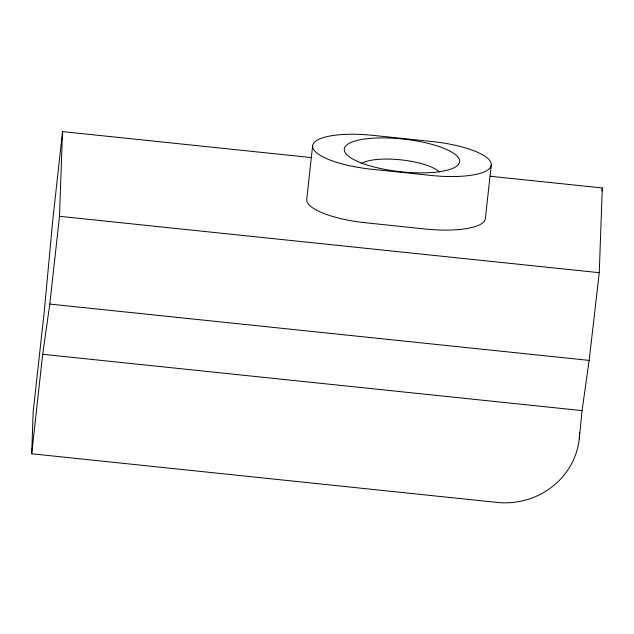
<?xml version="1.0" encoding="UTF-8"?>
<svg xmlns="http://www.w3.org/2000/svg" width="634" height="634" viewBox="0 0 634 634"><rect width="100%" height="100%" fill="white"/><g stroke="black" fill="none" stroke-linecap="round" stroke-linejoin="round"><path stroke-width="0.95" d="M490.011 176.236L602.3 187.957L599.257 272.675L589.168 360.397L582.052 410.61L579.278 438.783A74.867 71.808 2.1 0 1 496.945 502.405L31.7 453.778L33.182 411.759L44.206 311.928L52.844 219.364L62.536 131.595L311.73 157.62M31.7 453.778L42.684 354.287L49.801 304.074L59.493 216.313L62.536 131.595M579.278 438.783L579.492 432.879M312.61 146.066L306.697 199.607A59.897 16.912 6.3 0 0 365.652 222.772L425.216 228.993A59.897 16.912 6.3 0 0 485.382 218.27L491.295 164.721A59.897 16.912 6.3 0 0 432.34 141.564L372.784 135.343A59.897 16.912 6.3 0 0 312.61 146.066A59.897 16.912 6.3 0 0 371.564 169.23L431.12 175.452A59.897 16.912 6.3 0 0 491.295 164.721M601.975 190.882L602.3 187.957M59.493 216.313L599.257 272.675M49.801 304.074L589.168 360.397M42.684 354.287L582.052 410.61M361.364 163.794A41.178 11.626 6.3 0 1 400.775 159.831A41.178 11.626 6.3 0 1 439.362 172.036M360.738 162.74A58.027 16.381 6.3 0 0 457.534 165.466A58.027 16.381 6.3 0 0 387.588 137.982A58.027 16.381 6.3 0 0 360.738 162.74"/></g></svg>
